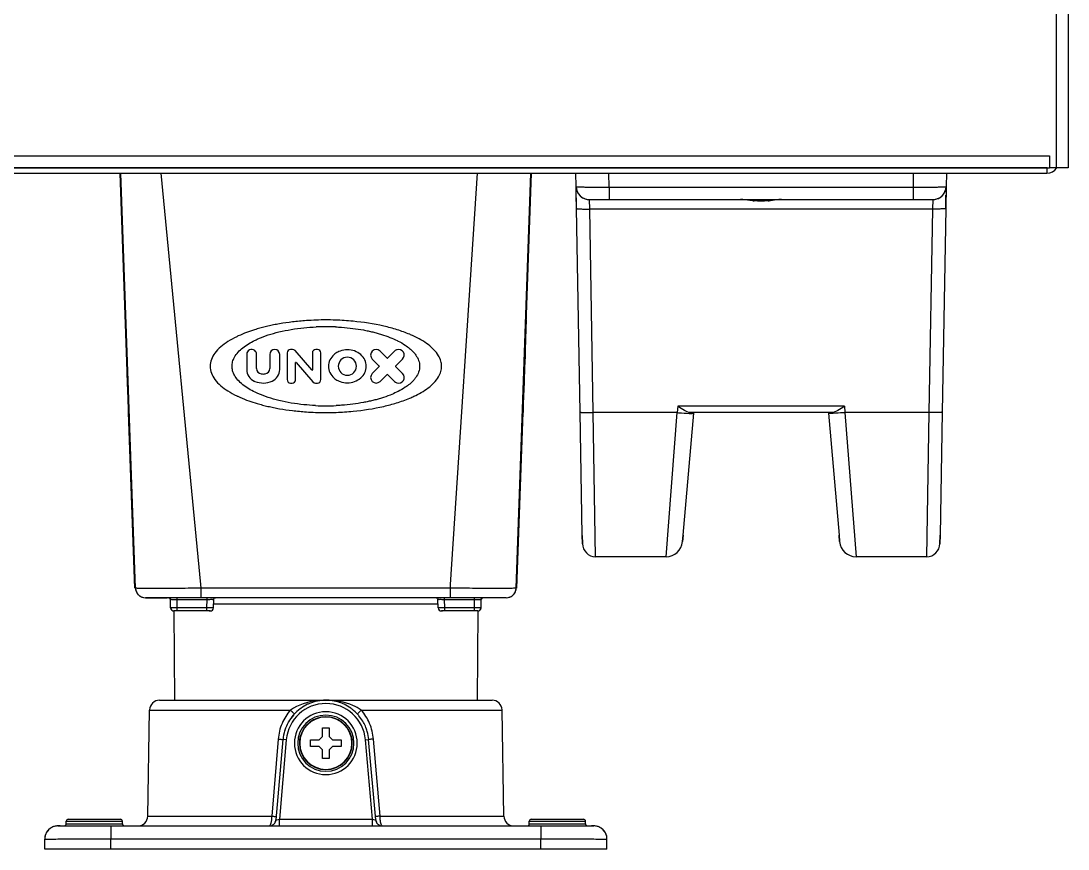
# Model space of a CAD drawing. Header units: millimetres. Extents: x 473 to 3963, y -1329 to 3488.
# Drawn here: x 1094.6 to 1252.9, y 1297.8 to 1423 of the extents above; entities that cross this region are included whole.
import ezdxf

# ---------------------------------------------------------------- set-up
doc = ezdxf.new("R2010")
doc.units = ezdxf.units.MM
doc.header["$LTSCALE"] = 392.37
doc.layers.get('0').update_dxf_attribs({"linetype": 'CONTINUOUS'})

msp = doc.modelspace()

# ---------------------------------------------------------------- linework, layer by layer
at = {"linetype": 'Continuous'}
for p, q in [((1252.88, 2034.46), (1252.88, 1400.77)), ((1251.08, 2031.72), (1251.08, 1400.77)), ((600.68, 1402.57), (1250.08, 1402.57)), ((1250.08, 1402.57), (1250.08, 1400.79)), ((600.15, 1399.97), (1249.68, 1399.97)), ((673.18, 1400.77), (1112.18, 1400.77)), ((1112.18, 1400.77), (673.18, 1400.77)), ((1110.38, 1377.77), (1109.61, 1399.97)), ((1110.38, 1377.77), (1109.61, 1399.97)), ((1111.8, 1337.21), (1109.61, 1399.97)), ((1110.38, 1377.77), (1109.61, 1399.97)), ((1111.9, 1337.21), (1109.71, 1399.97)), ((1112.18, 1400.77), (1115.69, 1400.77)), ((1112.18, 1400.77), (1169.18, 1400.77)), ((1169.18, 1400.77), (1112.18, 1400.77)), ((1115.69, 1400.77), (1163.67, 1400.77)), ((1121.77, 1337.77), (1115.76, 1399.97)), ((1159.53, 1337.77), (1163.62, 1399.97)), ((1163.67, 1400.77), (1169.18, 1400.77)), ((1169.18, 1400.77), (1249.73, 1400.77)), ((1249.73, 1400.77), (1169.18, 1400.77)), ((1171.65, 1399.97), (1169.46, 1337.21)), ((1169.46, 1337.21), (1171.65, 1399.97)), ((1169.56, 1337.21), (1171.75, 1399.97)), ((1170.97, 1377.77), (1171.75, 1399.97)), ((1170.97, 1377.77), (1171.75, 1399.97)), ((1170.97, 1377.77), (1171.75, 1399.97)), ((1178.51, 1397.93), (1178.48, 1399.97)), ((1183.51, 1397.86), (1183.47, 1399.97)), ((1229.48, 1399.97), (1229.44, 1397.86)), ((1234.48, 1399.97), (1234.44, 1397.93)), ((1249.68, 1400.77), (1249.68, 1399.97)), ((1250.08, 1400.79), (1250.08, 1400.77)), ((1251.08, 1400.77), (1250.08, 1400.77)), ((1252.04, 1400.77), (1251.08, 1400.77)), ((1252.08, 1400.77), (1252.04, 1400.77)), ((1252.88, 1400.77), (1252.08, 1400.77)), ((1178.57, 1394.61), (1178.51, 1397.93)), ((1183.51, 1397.86), (1229.44, 1397.86)), ((1183.51, 1397.86), (1183.51, 1395.97)), ((1229.44, 1397.86), (1229.44, 1395.97)), ((1234.44, 1397.93), (1234.38, 1394.61)), ((1178.57, 1394.61), (1178.54, 1396.65)), ((1234.38, 1394.61), (1234.42, 1396.65)), ((1179.11, 1363.83), (1178.57, 1394.61)), ((1180.51, 1395.97), (1183.51, 1395.97)), ((1180.57, 1394.54), (1180.51, 1395.97)), ((1181.11, 1363.76), (1180.57, 1394.54)), ((1232.38, 1394.54), (1180.57, 1394.54)), ((1183.51, 1395.97), (1201.61, 1395.97)), ((1201.61, 1395.97), (1205.45, 1395.97)), ((1207.51, 1395.97), (1211.48, 1395.97)), ((1211.48, 1395.97), (1229.44, 1395.97)), ((1229.44, 1395.97), (1232.44, 1395.97)), ((1232.38, 1394.54), (1231.85, 1363.76)), ((1232.44, 1395.97), (1232.38, 1394.54)), ((1234.38, 1394.61), (1233.85, 1363.83)), ((1110.48, 1377.77), (1110.38, 1377.77)), ((1110.42, 1376.67), (1110.38, 1377.77)), ((1110.48, 1377.77), (1110.38, 1377.77)), ((1170.97, 1377.77), (1170.87, 1377.77)), ((1170.97, 1377.77), (1170.87, 1377.77)), ((1170.97, 1377.77), (1170.93, 1376.43)), ((1110.54, 1373.22), (1110.42, 1376.67)), ((1170.93, 1376.43), (1170.81, 1373.2)), ((1110.55, 1373.06), (1110.54, 1373.22)), ((1110.55, 1373.05), (1110.55, 1373.06)), ((1110.55, 1372.87), (1110.55, 1373.05)), ((1110.58, 1372.14), (1110.55, 1372.87)), ((1128.71, 1372.56), (1128.71, 1370.25)), ((1130.19, 1370.44), (1130.19, 1372.56)), ((1132.22, 1372.56), (1132.22, 1370.44)), ((1133.7, 1370.25), (1133.7, 1372.56)), ((1134.84, 1372.8), (1134.84, 1368.74)), ((1135.64, 1373.3), (1135.35, 1373.3)), ((1138.57, 1370.2), (1136.02, 1373.13)), ((1138.65, 1372.8), (1138.65, 1370.22)), ((1139.19, 1373.3), (1139.15, 1373.3)), ((1139.41, 1373.3), (1139.19, 1373.3)), ((1139.92, 1368.74), (1139.92, 1372.8)), ((1149.95, 1371.99), (1148.89, 1373.06)), ((1151.08, 1373.06), (1150.01, 1371.99)), ((1170.79, 1372.46), (1170.75, 1371.21)), ((1170.8, 1372.79), (1170.79, 1372.46)), ((1170.81, 1373.2), (1170.8, 1372.83)), ((1170.8, 1372.83), (1170.8, 1372.8)), ((1170.8, 1372.8), (1170.8, 1372.79)), ((1110.58, 1372.09), (1110.58, 1372.14)), ((1110.59, 1371.86), (1110.58, 1372.09)), ((1110.59, 1371.67), (1110.59, 1371.86)), ((1110.62, 1370.8), (1110.59, 1371.67)), ((1110.63, 1370.77), (1110.62, 1370.8)), ((1136.11, 1368.74), (1136.11, 1371.31)), ((1136.18, 1371.33), (1138.73, 1368.4)), ((1147.69, 1371.86), (1148.76, 1370.8)), ((1151.21, 1370.8), (1151.42, 1371)), ((1151.42, 1371), (1152.27, 1371.86)), ((1170.75, 1371.21), (1170.73, 1370.77)), ((1110.63, 1370.74), (1110.63, 1370.77)), ((1110.73, 1370.77), (1110.63, 1370.77)), ((1110.66, 1369.86), (1110.63, 1370.74)), ((1110.66, 1369.67), (1110.66, 1369.86)), ((1110.67, 1369.43), (1110.66, 1369.67)), ((1110.67, 1369.39), (1110.67, 1369.43)), ((1110.7, 1368.66), (1110.67, 1369.39)), ((1148.76, 1370.74), (1147.69, 1369.67)), ((1148.89, 1368.48), (1149.95, 1369.54)), ((1150.01, 1369.54), (1151.08, 1368.48)), ((1151.41, 1370.53), (1151.21, 1370.74)), ((1152.27, 1369.67), (1151.41, 1370.53)), ((1170.63, 1370.77), (1170.73, 1370.77)), ((1170.68, 1369.46), (1170.66, 1368.74)), ((1170.69, 1369.6), (1170.68, 1369.46)), ((1170.7, 1369.88), (1170.69, 1369.6)), ((1170.71, 1370.22), (1170.7, 1369.88)), ((1170.73, 1370.77), (1170.71, 1370.32)), ((1170.71, 1370.32), (1170.71, 1370.25)), ((1170.71, 1370.25), (1170.71, 1370.22)), ((1110.71, 1368.48), (1110.7, 1368.66)), ((1110.71, 1368.47), (1110.71, 1368.48)), ((1110.71, 1368.29), (1110.71, 1368.47)), ((1110.71, 1368.27), (1110.71, 1368.29)), ((1110.83, 1364.83), (1110.71, 1368.27)), ((1110.71, 1368.27), (1110.71, 1368.27)), ((1135.35, 1368.23), (1135.6, 1368.23)), ((1139.12, 1368.23), (1139.14, 1368.23)), ((1139.14, 1368.23), (1139.41, 1368.23)), ((1170.65, 1368.34), (1170.53, 1365.11)), ((1170.66, 1368.7), (1170.65, 1368.51)), ((1170.65, 1368.51), (1170.65, 1368.51)), ((1170.65, 1368.51), (1170.65, 1368.34)), ((1170.66, 1368.74), (1170.66, 1368.73)), ((1170.66, 1368.73), (1170.66, 1368.7)), ((1110.87, 1363.77), (1110.83, 1364.83)), ((1170.53, 1365.11), (1170.49, 1363.77)), ((1193.9, 1364.71), (1193.81, 1363.76)), ((1219.06, 1364.71), (1193.9, 1364.71)), ((1219.06, 1364.71), (1219.14, 1363.76)), ((1110.87, 1363.77), (1110.97, 1363.77)), ((1110.87, 1363.77), (1110.97, 1363.77)), ((1111.8, 1337.21), (1110.87, 1363.77)), ((1111.8, 1337.21), (1110.87, 1363.77)), ((1111.8, 1337.21), (1110.87, 1363.77)), ((1169.56, 1337.21), (1170.49, 1363.77)), ((1169.56, 1337.21), (1170.49, 1363.77)), ((1169.56, 1337.21), (1170.49, 1363.77)), ((1170.39, 1363.77), (1170.49, 1363.77)), ((1170.39, 1363.77), (1170.49, 1363.77)), ((1179.43, 1345.21), (1179.11, 1363.83)), ((1181.46, 1341.97), (1181.11, 1363.76)), ((1193.81, 1363.76), (1181.11, 1363.76)), ((1192.11, 1341.97), (1193.81, 1363.76)), ((1194.69, 1345.25), (1196.3, 1363.67)), ((1195.94, 1363.76), (1195.77, 1363.76)), ((1195.94, 1363.76), (1195.77, 1363.76)), ((1196.31, 1363.76), (1195.94, 1363.76)), ((1196.31, 1363.76), (1195.94, 1363.76)), ((1196.3, 1363.67), (1196.31, 1363.76)), ((1216.65, 1363.76), (1196.31, 1363.76)), ((1216.65, 1363.76), (1196.31, 1363.76)), ((1217.01, 1363.76), (1216.65, 1363.76)), ((1216.65, 1363.76), (1216.65, 1363.67)), ((1217.01, 1363.76), (1216.65, 1363.76)), ((1216.65, 1363.67), (1218.26, 1345.25)), ((1217.18, 1363.76), (1217.01, 1363.76)), ((1217.18, 1363.76), (1217.01, 1363.76)), ((1231.85, 1363.76), (1219.14, 1363.76)), ((1219.14, 1363.76), (1220.84, 1341.97)), ((1231.85, 1363.76), (1231.5, 1341.97)), ((1233.85, 1363.83), (1233.52, 1345.21)), ((1179.46, 1343.93), (1179.43, 1345.21)), ((1179.43, 1345.2), (1179.46, 1343.93)), ((1194.6, 1344.25), (1194.69, 1345.25)), ((1194.69, 1345.25), (1194.6, 1344.25)), ((1218.35, 1344.25), (1218.26, 1345.25)), ((1218.26, 1345.25), (1218.35, 1344.25)), ((1233.52, 1345.21), (1233.5, 1343.93)), ((1233.5, 1343.93), (1233.52, 1345.21)), ((1192.12, 1341.97), (1181.46, 1341.97)), ((1231.5, 1341.97), (1220.84, 1341.97)), ((1121.82, 1337.21), (1121.77, 1337.77)), ((1159.5, 1337.21), (1159.53, 1337.77)), ((1121.82, 1335.77), (1121.82, 1337.21)), ((1159.5, 1337.21), (1121.82, 1337.21)), ((1159.5, 1335.77), (1159.5, 1337.21)), ((1113.4, 1335.77), (1116.69, 1335.77)), ((1113.4, 1335.77), (1116.69, 1335.77)), ((1116.93, 1335.77), (1113.4, 1335.77)), ((1118.18, 1335.77), (1116.93, 1335.77)), ((1117.2, 1334.26), (1117.18, 1335.52)), ((1118.94, 1335.77), (1118.18, 1335.77)), ((1118.18, 1335.52), (1118.18, 1335.77)), ((1118.2, 1334.26), (1118.18, 1335.52)), ((1118.18, 1335.52), (1122.75, 1335.52)), ((1119.07, 1335.77), (1118.94, 1335.77)), ((1121.82, 1335.77), (1119.07, 1335.77)), ((1159.5, 1335.77), (1121.82, 1335.77)), ((1159.5, 1335.77), (1121.82, 1335.77)), ((1122.7, 1334.26), (1122.75, 1335.52)), ((1122.75, 1335.52), (1122.75, 1335.77)), ((1123.7, 1334.24), (1123.75, 1335.53)), ((1138.85, 1334.77), (1123.72, 1334.77)), ((1123.75, 1335.53), (1123.75, 1335.53)), ((1140.68, 1334.77), (1138.85, 1334.77)), ((1142.5, 1334.77), (1140.68, 1334.77)), ((1157.63, 1334.77), (1142.5, 1334.77)), ((1157.66, 1334.24), (1157.6, 1335.53)), ((1157.6, 1335.53), (1157.6, 1335.53)), ((1158.6, 1335.52), (1158.6, 1335.77)), ((1158.66, 1334.26), (1158.6, 1335.52)), ((1158.6, 1335.52), (1163.17, 1335.52)), ((1162.29, 1335.77), (1159.5, 1335.77)), ((1162.39, 1335.77), (1162.29, 1335.77)), ((1163.17, 1335.77), (1162.39, 1335.77)), ((1163.15, 1334.26), (1163.17, 1335.52)), ((1164.42, 1335.77), (1163.17, 1335.77)), ((1163.17, 1335.52), (1163.17, 1335.77)), ((1164.15, 1334.26), (1164.17, 1335.52)), ((1167.96, 1335.77), (1164.42, 1335.77)), ((1167.96, 1335.77), (1164.67, 1335.77)), ((1117.7, 1333.77), (1117.81, 1320.27)), ((1118.2, 1333.77), (1117.7, 1333.77)), ((1118.2, 1333.77), (1118.2, 1334.26)), ((1122.7, 1334.26), (1118.2, 1334.26)), ((1122.7, 1333.77), (1118.2, 1333.77)), ((1122.7, 1333.77), (1118.2, 1333.77)), ((1122.7, 1333.77), (1122.7, 1334.26)), ((1123.2, 1333.77), (1122.7, 1333.77)), ((1123.05, 1333.77), (1123.2, 1333.77)), ((1157.66, 1334.24), (1157.66, 1334.24)), ((1158.16, 1333.77), (1158.3, 1333.77)), ((1158.66, 1333.77), (1158.16, 1333.77)), ((1158.66, 1333.77), (1158.66, 1334.26)), ((1163.15, 1334.26), (1158.66, 1334.26)), ((1163.15, 1333.77), (1158.66, 1333.77)), ((1163.15, 1333.77), (1163.15, 1334.26)), ((1163.65, 1333.77), (1163.15, 1333.77)), ((1163.66, 1333.77), (1163.54, 1320.27)), ((1115.54, 1320.27), (1116.35, 1320.27)), ((1115.54, 1320.27), (1116.35, 1320.27)), ((1116.35, 1320.27), (1140.68, 1320.27)), ((1116.35, 1320.27), (1140.68, 1320.27)), ((1140.68, 1320.27), (1165.01, 1320.27)), ((1140.68, 1320.27), (1165.01, 1320.27)), ((1165.01, 1320.27), (1165.56, 1320.27)), ((1165.01, 1320.27), (1165.56, 1320.27)), ((1165.56, 1320.27), (1165.81, 1320.27)), ((1165.56, 1320.27), (1165.74, 1320.27)), ((1113.76, 1302.74), (1114.04, 1318.79)), ((1114.04, 1318.79), (1126.27, 1318.79)), ((1126.27, 1318.79), (1126.3, 1318.79)), ((1126.3, 1318.79), (1132.45, 1318.79)), ((1132.45, 1318.79), (1132.48, 1318.79)), ((1132.48, 1318.79), (1135.33, 1318.79)), ((1146.03, 1318.79), (1148.88, 1318.79)), ((1148.88, 1318.79), (1148.9, 1318.79)), ((1148.9, 1318.79), (1155.06, 1318.79)), ((1155.06, 1318.79), (1155.08, 1318.79)), ((1155.08, 1318.79), (1167.31, 1318.79)), ((1167.59, 1302.74), (1167.31, 1318.79)), ((1140.18, 1316.07), (1141.18, 1316.07)), ((1140.18, 1314.77), (1140.18, 1316.07)), ((1141.18, 1316.07), (1141.18, 1314.77)), ((1133.48, 1314.4), (1132.49, 1302.74)), ((1134.2, 1314.33), (1133.14, 1302.18)), ((1134.7, 1314.29), (1133.65, 1302.27)), ((1134.7, 1314.29), (1134.2, 1314.33)), ((1138.38, 1314.27), (1139.68, 1314.27)), ((1138.38, 1313.77), (1138.38, 1314.27)), ((1139.68, 1314.27), (1140.18, 1314.77)), ((1141.18, 1314.77), (1141.68, 1314.27)), ((1141.68, 1314.27), (1142.98, 1314.27)), ((1142.98, 1314.27), (1142.98, 1313.77)), ((1146.65, 1314.29), (1147.15, 1314.33)), ((1147.71, 1302.27), (1146.65, 1314.29)), ((1148.22, 1302.18), (1147.15, 1314.33)), ((1148.87, 1302.74), (1147.88, 1314.4)), ((1138.38, 1313.27), (1138.38, 1313.77)), ((1139.68, 1313.27), (1138.38, 1313.27)), ((1140.18, 1312.77), (1139.68, 1313.27)), ((1140.18, 1311.47), (1140.18, 1312.77)), ((1141.68, 1313.27), (1141.18, 1312.77)), ((1141.18, 1312.77), (1141.18, 1311.47)), ((1142.98, 1313.27), (1141.68, 1313.27)), ((1142.98, 1313.77), (1142.98, 1313.27)), ((1141.18, 1311.47), (1140.18, 1311.47)), ((1113.76, 1302.74), (1122.68, 1302.74)), ((1122.68, 1302.74), (1122.7, 1302.74)), ((1122.7, 1302.74), (1126.68, 1302.74)), ((1126.68, 1302.74), (1132.49, 1302.74)), ((1148.87, 1302.74), (1154.68, 1302.74)), ((1154.68, 1302.74), (1158.66, 1302.74)), ((1158.66, 1302.74), (1158.68, 1302.74)), ((1158.68, 1302.74), (1167.59, 1302.74)), ((1100.18, 1301.27), (1108.18, 1301.27)), ((1100.5, 1301.27), (1100.18, 1301.27)), ((1100.5, 1301.27), (1101.13, 1301.27)), ((1101.43, 1301.57), (1101.43, 1301.97)), ((1101.43, 1301.97), (1105.68, 1301.97)), ((1101.43, 1301.57), (1105.68, 1301.57)), ((1101.73, 1302.27), (1101.98, 1302.27)), ((1101.76, 1302.27), (1101.98, 1302.27)), ((1101.98, 1302.27), (1103.43, 1302.27)), ((1101.98, 1302.27), (1103.43, 1302.27)), ((1103.43, 1302.27), (1105.68, 1302.27)), ((1103.43, 1302.27), (1105.68, 1302.27)), ((1105.68, 1302.27), (1107.93, 1302.27)), ((1105.68, 1302.27), (1109.37, 1302.27)), ((1105.68, 1301.97), (1109.93, 1301.97)), ((1105.68, 1301.57), (1109.93, 1301.57)), ((1107.93, 1302.27), (1109.37, 1302.27)), ((1108.18, 1301.27), (1173.18, 1301.27)), ((1108.18, 1301.27), (1173.18, 1301.27)), ((1108.18, 1301.27), (1108.18, 1299.3)), ((1109.37, 1302.27), (1109.63, 1302.27)), ((1109.37, 1302.27), (1109.53, 1302.27)), ((1109.53, 1302.27), (1109.6, 1302.27)), ((1109.93, 1301.57), (1109.93, 1301.97)), ((1133.65, 1301.27), (1133.65, 1302.27)), ((1133.65, 1302.27), (1147.71, 1302.27)), ((1147.71, 1301.27), (1147.71, 1302.27)), ((1171.43, 1301.57), (1171.43, 1301.97)), ((1171.43, 1301.97), (1175.68, 1301.97)), ((1171.43, 1301.57), (1175.68, 1301.57)), ((1171.73, 1302.27), (1171.98, 1302.27)), ((1171.76, 1302.27), (1171.98, 1302.27)), ((1171.98, 1302.27), (1173.43, 1302.27)), ((1171.98, 1302.27), (1173.43, 1302.27)), ((1173.18, 1301.27), (1181.18, 1301.27)), ((1173.18, 1301.27), (1173.18, 1299.3)), ((1173.43, 1302.27), (1175.68, 1302.27)), ((1173.43, 1302.27), (1175.68, 1302.27)), ((1175.68, 1302.27), (1177.93, 1302.27)), ((1175.68, 1302.27), (1179.37, 1302.27)), ((1175.68, 1301.97), (1179.93, 1301.97)), ((1175.68, 1301.57), (1179.93, 1301.57)), ((1177.93, 1302.27), (1179.37, 1302.27)), ((1179.37, 1302.27), (1179.63, 1302.27)), ((1179.37, 1302.27), (1179.53, 1302.27)), ((1179.53, 1302.27), (1179.6, 1302.27)), ((1179.93, 1301.57), (1179.93, 1301.97)), ((1180.23, 1301.27), (1180.85, 1301.27)), ((1181.18, 1301.27), (1180.85, 1301.27)), ((1098.18, 1297.77), (1098.18, 1299.27)), ((1108.18, 1299.3), (1173.18, 1299.3)), ((1108.18, 1297.77), (1108.18, 1299.3)), ((1173.18, 1297.77), (1173.18, 1299.3)), ((1183.18, 1297.77), (1183.18, 1299.27)), ((1108.18, 1297.77), (1098.18, 1297.77)), ((1173.18, 1297.77), (1108.18, 1297.77)), ((1183.18, 1297.77), (1173.18, 1297.77))]:
    msp.add_line(p, q, dxfattribs=at)
for points in [[(1205.45, 1395.97), (1205.69, 1395.97), (1206.23, 1395.97), (1206.48, 1395.97)], [(1206.48, 1395.97), (1206.7, 1395.97), (1207.24, 1395.97), (1207.51, 1395.97)], [(1141.08, 1370.77), (1141.08, 1370.77), (1141.08, 1370.77), (1141.08, 1370.77)], [(1123.75, 1335.53), (1123.76, 1335.58), (1123.81, 1335.68), (1123.9, 1335.74), (1124, 1335.77)], [(1157.35, 1335.77), (1157.46, 1335.74), (1157.54, 1335.68), (1157.59, 1335.58), (1157.6, 1335.53)]]:
    msp.add_lwpolyline(points, dxfattribs=at)
for centre, radius, start, end in [((1249.68, 1401.77), 1.8, 270, 324.4704), ((1249.73, 1403.5), 2.74, 270.0259, 277.2949), ((1249.68, 1401.77), 1.8, 324.4704, 326.2055), ((1180.51, 1397.97), 2, 181, 198.8), ((1180.51, 1397.97), 2, 181, 269.9997), ((1232.44, 1397.97), 2, 270, 359), ((1232.44, 1397.97), 2, 341.2012, 359.0015), ((1180.51, 1397.97), 2, 198.8, 205.4978), ((1180.51, 1397.97), 2, 205.4978, 216.6), ((1180.51, 1397.97), 2, 216.6, 225.1619), ((1180.51, 1397.97), 2, 225.1619, 234.4), ((1180.51, 1397.97), 2, 234.4, 244.8452), ((1180.51, 1397.97), 2, 244.8452, 252.2), ((1232.44, 1397.97), 2, 287.8004, 294.5112), ((1232.44, 1397.97), 2, 294.5112, 305.6007), ((1232.44, 1397.97), 2, 305.6007, 314.1737), ((1232.44, 1397.97), 2, 314.1737, 323.401), ((1232.44, 1397.97), 2, 323.401, 333.8552), ((1232.44, 1397.97), 2, 333.8552, 341.2012), ((1180.51, 1397.97), 2, 252.2, 270), ((1207, 1413.41), 17.7, 264.3054, 264.9034), ((1205.77, 1415.36), 19.66, 275.1321, 276.138), ((1232.44, 1397.97), 2, 270, 287.8004), ((1140.68, 1333.99), 43.78, 88.1051, 91.9045), ((1140.68, 1343.16), 33.58, 87.5041, 92.4884), ((1129.45, 1372.56), 0.74, 49.8262, 180.0001), ((1129.45, 1372.56), 0.74, 0, 49.8262), ((1132.96, 1372.56), 0.74, 0, 180), ((1135.35, 1372.8), 0.508, 90, 180), ((1135.64, 1372.8), 0.508, 41, 90), ((1139.15, 1372.8), 0.508, 90, 180), ((1139.41, 1372.8), 0.508, 0, 90), ((1148.29, 1372.46), 0.846, 45, 225), ((1151.68, 1372.46), 0.846, 106.5563, 135.0003), ((1151.68, 1372.46), 0.846, 315, 106.5563), ((1136.15, 1371.31), 0.0423, 41, 180), ((1143.93, 1370.77), 1.37, 0, 180), ((1148.73, 1370.77), 0.0423, 315, 44.9987), ((1149.98, 1372.02), 0.0423, 225, 315), ((1151.24, 1370.77), 0.0423, 135, 224.9987), ((1130.61, 1370.25), 1.9, 180, 246.4218), ((1131.03, 1370.44), 0.846, 180, 262.3377), ((1131.2, 1371.7), 2.11, 262.3377, 277.6624), ((1131.37, 1370.44), 0.846, 277.6627, 360), ((1131.8, 1370.25), 1.9, 293.5782, 360), ((1138.61, 1370.22), 0.0423, 220.9989, 360), ((1143.93, 1370.77), 1.37, 180, 360), ((1148.29, 1369.07), 0.846, 135, 315), ((1149.98, 1369.51), 0.0423, 45, 135), ((1151.68, 1369.07), 0.846, 250.3584, 45), ((1131.2, 1371.61), 3.38, 246.4218, 248.4023), ((1131.2, 1371.61), 3.38, 248.4023, 293.5782), ((1135.35, 1368.74), 0.508, 180.0003, 270), ((1135.6, 1368.74), 0.508, 270, 360), ((1139.12, 1368.74), 0.508, 221, 270), ((1139.41, 1368.74), 0.508, 270, 0.0001), ((1151.68, 1369.07), 0.846, 225.0006, 250.3584), ((1140.68, 1398.35), 33.57, 267.3327, 272.6739), ((1140.68, 1407.52), 43.76, 267.9356, 272.0555), ((1181.46, 1343.97), 2, 181, 270), ((1192.11, 1344.47), 2.5, 270, 355), ((1220.84, 1344.47), 2.5, 185, 270), ((1231.5, 1343.97), 2, 270, 359), ((1113.4, 1337.27), 1.5, 182, 199.5999), ((1113.4, 1337.27), 1.5, 182, 199.6), ((1113.4, 1337.27), 1.5, 182, 270), ((1113.4, 1337.27), 1.5, 182, 199.5998), ((1113.4, 1337.27), 1.5, 199.5999, 206.1391), ((1113.4, 1337.27), 1.5, 199.6, 206.1428), ((1113.4, 1337.27), 1.5, 199.5998, 206.1425), ((1113.4, 1337.27), 1.5, 206.1391, 217.1997), ((1113.4, 1337.27), 1.5, 206.1428, 217.2001), ((1113.4, 1337.27), 1.5, 206.1425, 217.1997), ((1113.4, 1337.27), 1.5, 217.1997, 225.5899), ((1113.4, 1337.27), 1.5, 217.2001, 225.5933), ((1113.4, 1337.27), 1.5, 217.1997, 225.5929), ((1113.4, 1337.27), 1.5, 225.5899, 234.7996), ((1113.4, 1337.27), 1.5, 225.5933, 234.8001), ((1113.4, 1337.27), 1.5, 225.5929, 234.7996), ((1113.4, 1337.27), 1.5, 234.7996, 245.0627), ((1113.4, 1337.27), 1.5, 234.8001, 245.0656), ((1113.4, 1337.27), 1.5, 234.7996, 245.0651), ((1167.96, 1337.27), 1.5, 270.0005, 358), ((1167.96, 1337.27), 1.5, 294.9369, 305.1999), ((1167.96, 1337.27), 1.5, 294.9349, 305.2004), ((1167.96, 1337.27), 1.5, 294.9369, 305.1999), ((1167.96, 1337.27), 1.5, 305.1999, 314.4097), ((1167.96, 1337.27), 1.5, 305.2004, 314.4071), ((1167.96, 1337.27), 1.5, 305.1999, 314.4097), ((1167.96, 1337.27), 1.5, 314.4097, 322.7999), ((1167.96, 1337.27), 1.5, 314.4071, 322.8003), ((1167.96, 1337.27), 1.5, 314.4097, 322.7999), ((1167.96, 1337.27), 1.5, 322.7999, 333.8607), ((1167.96, 1337.27), 1.5, 322.8003, 333.8575), ((1167.96, 1337.27), 1.5, 322.7999, 333.8607), ((1167.96, 1337.27), 1.5, 333.8607, 340.4), ((1167.96, 1337.27), 1.5, 333.8575, 340.4002), ((1167.96, 1337.27), 1.5, 333.8607, 340.4), ((1167.96, 1337.27), 1.5, 340.4, 358), ((1167.96, 1337.27), 1.5, 340.4002, 358), ((1167.96, 1337.27), 1.5, 340.4, 358), ((1113.4, 1337.27), 1.5, 245.0627, 252.3996), ((1113.4, 1337.27), 1.5, 245.0656, 252.4), ((1113.4, 1337.27), 1.5, 245.0651, 252.3995), ((1113.4, 1337.27), 1.5, 252.3996, 269.9995), ((1113.4, 1337.27), 1.5, 252.4, 270), ((1113.4, 1337.27), 1.5, 252.3995, 269.9994), ((1116.69, 1334.77), 1, 72.1, 90), ((1116.93, 1335.52), 0.25, 60.3312, 90), ((1116.93, 1335.52), 0.25, 1.0003, 90.0181), ((1116.69, 1334.77), 1, 62.1385, 72.1), ((1116.93, 1335.52), 0.25, 44.3787, 60.3312), ((1116.93, 1335.52), 0.25, 30.6648, 44.3787), ((1116.93, 1335.52), 0.25, 1, 29.6736), ((1116.93, 1335.52), 0.25, 1.0002, 29.679), ((1116.93, 1335.52), 0.25, 1, 29.6736), ((1116.93, 1335.52), 0.25, 1.0003, 29.6816), ((1116.93, 1335.52), 0.25, 1, 30.6648), ((1116.93, 1335.52), 0.25, 1, 29.6736), ((1116.93, 1335.52), 0.25, 1.0002, 29.679), ((1164.42, 1335.52), 0.25, 90, 179), ((1164.42, 1335.52), 0.25, 150.3264, 179), ((1164.42, 1335.52), 0.25, 150.3184, 178.9997), ((1164.42, 1335.52), 0.25, 150.3264, 179), ((1164.42, 1335.52), 0.25, 150.321, 178.9998), ((1164.42, 1335.52), 0.25, 149.3283, 178.9998), ((1164.42, 1335.52), 0.25, 150.3264, 179), ((1164.42, 1335.52), 0.25, 150.3184, 178.9997), ((1164.67, 1334.77), 1, 107.9, 117.8615), ((1164.42, 1335.52), 0.25, 135.6122, 149.3283), ((1164.42, 1335.52), 0.25, 119.6574, 135.6122), ((1164.42, 1335.52), 0.25, 89.9879, 119.6574), ((1164.67, 1334.77), 1, 90, 107.9), ((1167.96, 1337.27), 1.5, 270, 287.6), ((1167.96, 1337.27), 1.5, 270.0006, 287.6005), ((1167.96, 1337.27), 1.5, 270, 287.6), ((1167.96, 1337.27), 1.5, 287.6, 294.9369), ((1167.96, 1337.27), 1.5, 287.6005, 294.9349), ((1167.96, 1337.27), 1.5, 287.6, 294.9369), ((1117.7, 1334.27), 0.5, 181, 203.2504), ((1117.7, 1334.27), 0.5, 181, 203.2495), ((1117.7, 1334.27), 0.5, 181, 203.2504), ((1117.7, 1334.27), 0.5, 181, 203.2492), ((1117.7, 1334.27), 0.5, 181, 270), ((1117.7, 1334.27), 0.5, 181, 203.2492), ((1117.7, 1334.27), 0.5, 181, 203.2504), ((1117.7, 1334.27), 0.5, 181, 203.2495), ((1117.7, 1334.27), 0.5, 203.2504, 212.3256), ((1117.7, 1334.27), 0.5, 203.2495, 212.3258), ((1117.7, 1334.27), 0.5, 203.2504, 212.3256), ((1117.7, 1334.27), 0.5, 203.2492, 212.3242), ((1117.7, 1334.27), 0.5, 203.2492, 212.3242), ((1117.7, 1334.27), 0.5, 203.2504, 212.3256), ((1117.7, 1334.27), 0.5, 203.2495, 212.3258), ((1117.7, 1334.27), 0.5, 212.3256, 225.5005), ((1117.7, 1334.27), 0.5, 212.3258, 225.4989), ((1117.7, 1334.27), 0.5, 212.3256, 225.5005), ((1117.7, 1334.27), 0.5, 212.3242, 225.4985), ((1117.7, 1334.27), 0.5, 212.3242, 225.4985), ((1117.7, 1334.27), 0.5, 212.3256, 225.5005), ((1117.7, 1334.27), 0.5, 212.3258, 225.4989), ((1117.7, 1334.27), 0.5, 225.5005, 237.918), ((1117.7, 1334.27), 0.5, 225.4989, 237.9174), ((1117.7, 1334.27), 0.5, 225.5005, 237.918), ((1117.7, 1334.27), 0.5, 225.4985, 237.9157), ((1117.7, 1334.27), 0.5, 225.4985, 237.9157), ((1117.7, 1334.27), 0.5, 225.5005, 237.918), ((1117.7, 1334.27), 0.5, 225.4989, 237.9174), ((1117.7, 1334.27), 0.5, 237.918, 247.7504), ((1117.7, 1334.27), 0.5, 237.9174, 247.7484), ((1117.7, 1334.27), 0.5, 237.918, 247.7504), ((1117.7, 1334.27), 0.5, 237.9157, 247.7478), ((1117.7, 1334.27), 0.5, 237.9157, 247.7478), ((1117.7, 1334.27), 0.5, 237.918, 247.7504), ((1117.7, 1334.27), 0.5, 237.9174, 247.7484), ((1117.7, 1334.27), 0.5, 247.7504, 270), ((1117.7, 1334.27), 0.5, 247.7484, 269.998), ((1117.7, 1334.27), 0.5, 247.7504, 270), ((1117.7, 1334.27), 0.5, 247.7478, 269.9972), ((1117.7, 1334.27), 0.5, 247.7478, 269.9972), ((1117.7, 1334.27), 0.5, 247.7504, 270), ((1117.7, 1334.27), 0.5, 247.7484, 269.998), ((1123.2, 1334.27), 0.5, 270, 357.587), ((1158.15, 1334.27), 0.5, 182.4136, 270), ((1163.65, 1334.27), 0.5, 270.002, 359), ((1163.65, 1334.27), 0.5, 270, 292.2497), ((1163.65, 1334.27), 0.5, 270.0028, 292.2522), ((1163.65, 1334.27), 0.5, 270, 292.2497), ((1163.65, 1334.27), 0.5, 270.002, 292.2516), ((1163.65, 1334.27), 0.5, 270, 292.2497), ((1163.65, 1334.27), 0.5, 270, 292.2497), ((1163.65, 1334.27), 0.5, 270.0028, 292.2522), ((1163.65, 1334.27), 0.5, 292.2497, 302.081), ((1163.65, 1334.27), 0.5, 292.2522, 302.0843), ((1163.65, 1334.27), 0.5, 292.2497, 302.081), ((1163.65, 1334.27), 0.5, 292.2516, 302.0826), ((1163.65, 1334.27), 0.5, 292.2497, 302.081), ((1163.65, 1334.27), 0.5, 292.2497, 302.081), ((1163.65, 1334.27), 0.5, 292.2522, 302.0843), ((1163.65, 1334.27), 0.5, 302.081, 314.4996), ((1163.65, 1334.27), 0.5, 302.0843, 314.5015), ((1163.65, 1334.27), 0.5, 302.081, 314.4996), ((1163.65, 1334.27), 0.5, 302.0826, 314.5011), ((1163.65, 1334.27), 0.5, 302.081, 314.4996), ((1163.65, 1334.27), 0.5, 302.081, 314.4996), ((1163.65, 1334.27), 0.5, 302.0843, 314.5015), ((1163.65, 1334.27), 0.5, 314.4996, 327.6731), ((1163.65, 1334.27), 0.5, 314.5015, 327.6758), ((1163.65, 1334.27), 0.5, 314.4996, 327.6731), ((1163.65, 1334.27), 0.5, 314.5011, 327.6742), ((1163.65, 1334.27), 0.5, 314.4996, 327.6731), ((1163.65, 1334.27), 0.5, 314.4996, 327.6731), ((1163.65, 1334.27), 0.5, 314.5015, 327.6758), ((1163.65, 1334.27), 0.5, 327.6731, 336.7497), ((1163.65, 1334.27), 0.5, 327.6758, 336.7508), ((1163.65, 1334.27), 0.5, 327.6731, 336.7497), ((1163.65, 1334.27), 0.5, 327.6742, 336.7505), ((1163.65, 1334.27), 0.5, 327.6731, 336.7497), ((1163.65, 1334.27), 0.5, 327.6731, 336.7497), ((1163.65, 1334.27), 0.5, 327.6758, 336.7508), ((1163.65, 1334.27), 0.5, 336.7497, 359), ((1163.65, 1334.27), 0.5, 336.7508, 359), ((1163.65, 1334.27), 0.5, 336.7497, 359), ((1163.65, 1334.27), 0.5, 336.7505, 359), ((1163.65, 1334.27), 0.5, 336.7497, 359), ((1163.65, 1334.27), 0.5, 336.7497, 359), ((1163.65, 1334.27), 0.5, 336.7508, 359), ((1115.54, 1318.77), 1.5, 90, 179), ((1140.68, 1313.77), 6.5, 101.024, 102.9151), ((1140.68, 1313.77), 6.5, 90, 101.024), ((1140.68, 1313.77), 6.5, 78.8961, 90), ((1140.68, 1313.77), 6.5, 75.9481, 78.8961), ((1165.81, 1318.77), 1.5, 1, 90), ((1140.68, 1313.77), 6, 5, 175), ((1140.68, 1313.77), 6.5, 126.9076, 138.3113), ((1140.68, 1313.77), 6.5, 125.8061, 126.9076), ((1140.68, 1313.77), 6.5, 125.8598, 126.9431), ((1140.68, 1313.77), 6.5, 115.0434, 125.8061), ((1140.68, 1313.77), 6.5, 113.5455, 115.0833), ((1140.68, 1313.77), 6.5, 113.492, 115.0434), ((1140.68, 1313.77), 6.5, 102.9151, 113.492), ((1140.68, 1313.77), 6.5, 67.3208, 75.9481), ((1140.68, 1313.77), 6.5, 64.8443, 67.3208), ((1140.68, 1313.77), 6.5, 54.2916, 64.8443), ((1140.68, 1313.77), 6.5, 52.4283, 54.2916), ((1140.68, 1313.77), 6.5, 41.7874, 52.4283), ((1140.68, 1313.77), 6.5, 150.3472, 151.2493), ((1140.68, 1313.77), 6.5, 150.3187, 151.234), ((1140.68, 1313.77), 6.5, 139.163, 150.3472), ((1140.68, 1313.77), 6.5, 139.1143, 150.3187), ((1140.68, 1313.77), 6.5, 138.3113, 139.1143), ((1140.68, 1313.77), 6.5, 137.7409, 138.339), ((1140.68, 1313.77), 4.75, 0, 180), ((1140.68, 1313.77), 4.25, 0, 180), ((1140.68, 1313.77), 3.95, 0, 180), ((1140.68, 1313.77), 4, 16.2728, 163.7272), ((1140.68, 1313.77), 4, 16.3063, 163.6937), ((1140.68, 1313.77), 6.5, 41.7835, 42.2591), ((1140.68, 1313.77), 6.5, 39.8442, 41.7835), ((1140.68, 1313.77), 6.5, 39.8392, 41.7874), ((1140.68, 1313.77), 6.5, 30.7502, 39.8392), ((1140.68, 1313.77), 6.5, 27.2083, 30.7502), ((1140.68, 1313.77), 6.5, 163.3036, 175), ((1140.68, 1313.77), 6.5, 162.2303, 163.2973), ((1140.68, 1313.77), 6.5, 162.2368, 163.3036), ((1140.68, 1313.77), 6.5, 151.234, 162.2368), ((1140.68, 1313.77), 6.5, 19.2754, 27.2145), ((1140.68, 1313.77), 6.5, 19.2912, 27.2083), ((1140.68, 1313.77), 6.5, 15.9588, 19.2912), ((1140.68, 1313.77), 6.5, 5, 15.9588), ((1140.68, 1313.77), 4, 163.7272, 180), ((1140.68, 1313.77), 4, 163.7272, 180), ((1140.68, 1313.77), 4, 163.6937, 180), ((1140.68, 1313.77), 4, 0, 16.2728), ((1140.68, 1313.77), 4, 0, 16.3063), ((1140.68, 1313.77), 4.75, 180, 360), ((1140.68, 1313.77), 4.25, 180, 360), ((1140.68, 1313.77), 4, 180, 360), ((1140.68, 1313.77), 4, 180, 360), ((1140.68, 1313.77), 3.95, 180, 360), ((1112.26, 1302.77), 1.5, 270, 359), ((1169.09, 1302.77), 1.5, 181, 270), ((1100.18, 1299.27), 2, 90.0002, 180), ((1100.18, 1299.27), 2, 106.682, 111.9872), ((1100.18, 1299.27), 2, 90, 106.682), ((1101.13, 1301.57), 0.3, 270, 360), ((1101.73, 1301.97), 0.3, 90, 180), ((1109.63, 1301.97), 0.3, 0, 90), ((1110.23, 1301.57), 0.3, 180, 270), ((1132.14, 1302.27), 1, 269.9995, 291.2496), ((1132.14, 1302.27), 1, 291.2496, 300.6436), ((1132.14, 1302.27), 1, 300.6436, 312.4997), ((1132.14, 1302.27), 1, 312.4997, 325.0731), ((1132.14, 1302.27), 1, 325.0731, 333.7498), ((1132.14, 1302.27), 1, 325.0734, 333.7501), ((1132.14, 1302.27), 1, 333.7498, 355), ((1132.14, 1302.27), 1, 333.7501, 355), ((1149.21, 1302.27), 1, 185.0011, 206.2509), ((1149.21, 1302.27), 1, 185, 206.2499), ((1149.21, 1302.27), 1, 206.2509, 215.6157), ((1149.21, 1302.27), 1, 206.2499, 215.6148), ((1149.21, 1302.27), 1, 215.6148, 227.4998), ((1149.21, 1302.27), 1, 227.4998, 240.0408), ((1149.21, 1302.27), 1, 240.0408, 248.7499), ((1149.21, 1302.27), 1, 248.7499, 270), ((1171.13, 1301.57), 0.3, 270, 360), ((1171.73, 1301.97), 0.3, 90, 180), ((1179.63, 1301.97), 0.3, 0, 90), ((1180.23, 1301.57), 0.3, 180, 270), ((1181.18, 1299.27), 2, 0, 90), ((1181.18, 1299.27), 2, 73.318, 90), ((1181.18, 1299.27), 2, 68.0128, 73.318), ((1100.18, 1299.27), 2, 163.318, 180), ((1100.18, 1299.27), 2, 158.0128, 163.318), ((1100.18, 1299.27), 2, 146.5502, 158.0128), ((1100.18, 1299.27), 2, 140.4198, 146.5502), ((1100.18, 1299.27), 2, 129.5802, 140.4198), ((1100.18, 1299.27), 2, 123.4498, 129.5802), ((1100.18, 1299.27), 2, 111.9872, 123.4498), ((1181.18, 1299.27), 2, 56.5502, 68.0128), ((1181.18, 1299.27), 2, 50.4198, 56.5502), ((1181.18, 1299.27), 2, 39.5802, 50.4198), ((1181.18, 1299.27), 2, 33.4498, 39.5802), ((1181.18, 1299.27), 2, 21.9872, 33.4498), ((1181.18, 1299.27), 2, 16.682, 21.9872), ((1181.18, 1299.27), 2, 0, 16.682)]:
    msp.add_arc(centre, radius, start, end, dxfattribs=at)
for points, knots in [([(1178.51, 1397.93), (1178.51, 1397.9), (1178.71, 1397.93), (1178.93, 1397.87), (1179.42, 1397.88), (1180.02, 1397.86), (1180.77, 1397.86), (1181.95, 1397.85), (1182.87, 1397.86), (1183.51, 1397.86)], [0, 0, 0, 0, 0.019652, 0.076643, 0.169031, 0.293317, 0.444751, 0.617527, 1, 1, 1, 1]), ([(1229.44, 1397.86), (1230.08, 1397.86), (1231.01, 1397.85), (1232.18, 1397.86), (1232.94, 1397.86), (1233.54, 1397.88), (1234.03, 1397.87), (1234.24, 1397.93), (1234.44, 1397.9), (1234.44, 1397.93)], [0, 0, 0, 0, 0.382473, 0.555249, 0.706683, 0.830969, 0.923357, 0.980348, 1, 1, 1, 1]), ([(1178.57, 1394.61), (1178.57, 1394.6), (1178.65, 1394.59), (1178.74, 1394.57), (1178.93, 1394.56), (1179.29, 1394.54), (1179.85, 1394.54), (1180.32, 1394.54), (1180.57, 1394.54)], [0, 0, 0, 0, 0.021679, 0.079155, 0.171584, 0.295677, 0.61882, 1, 1, 1, 1]), ([(1205.25, 1395.8), (1205.08, 1395.81), (1204.46, 1395.88), (1203.84, 1395.97), (1203.37, 1395.97)], [0, 0, 0, 0, 0.261023, 1, 1, 1, 1]), ([(1209.58, 1395.97), (1209.45, 1395.97), (1208.87, 1395.94), (1208.31, 1395.86), (1207.87, 1395.81)], [0, 0, 0, 0, 0.237179, 1, 1, 1, 1]), ([(1234.38, 1394.61), (1234.38, 1394.6), (1234.31, 1394.59), (1234.22, 1394.57), (1234.02, 1394.56), (1233.67, 1394.54), (1233.11, 1394.54), (1232.64, 1394.54), (1232.38, 1394.54)], [0, 0, 0, 0, 0.021679, 0.079155, 0.171584, 0.295677, 0.61882, 1, 1, 1, 1]), ([(1139.23, 1377.74), (1138.73, 1377.72), (1137.52, 1377.66), (1135.67, 1377.49), (1134.01, 1377.25), (1132.79, 1377.02), (1131.93, 1376.83), (1131.11, 1376.63), (1130.43, 1376.44), (1130.02, 1376.32), (1129.89, 1376.28)], [0, 0, 0, 0, 0.157659, 0.382572, 0.58963, 0.685921, 0.777243, 0.866283, 0.955457, 1, 1, 1, 1]), ([(1151.47, 1376.28), (1150.79, 1376.49), (1148.59, 1377.07), (1145.47, 1377.55), (1143.02, 1377.71), (1142.13, 1377.74)], [0, 0, 0, 0, 0.222615, 0.719095, 1, 1, 1, 1]), ([(1129.89, 1376.28), (1129.49, 1376.15), (1128.67, 1375.87), (1127.86, 1375.54), (1127.45, 1375.35)], [0, 0, 0, 0, 0.48085, 1, 1, 1, 1]), ([(1129.9, 1374.66), (1130.07, 1374.74), (1131.25, 1375.29), (1133.72, 1376.07), (1136.7, 1376.55), (1138.59, 1376.69), (1139.22, 1376.72)], [0, 0, 0, 0, 0.057408, 0.407118, 0.80488, 1, 1, 1, 1]), ([(1142.14, 1376.72), (1142.45, 1376.7), (1143.33, 1376.65), (1144.74, 1376.51), (1146.08, 1376.31), (1147.07, 1376.11), (1147.76, 1375.95), (1148.43, 1375.78), (1149.31, 1375.52), (1150.32, 1375.17), (1151.1, 1374.83), (1151.45, 1374.66)], [0, 0, 0, 0, 0.096488, 0.276509, 0.442355, 0.519536, 0.592779, 0.664239, 0.735865, 0.878106, 1, 1, 1, 1]), ([(1153.9, 1375.35), (1153.72, 1375.44), (1152.92, 1375.78), (1152.11, 1376.08), (1151.47, 1376.28)], [0, 0, 0, 0, 0.227638, 1, 1, 1, 1]), ([(1127.45, 1375.35), (1127.37, 1375.31), (1126.83, 1375.06), (1125.53, 1374.34), (1123.85, 1373.04), (1123.18, 1371.46), (1123.18, 1370.77)], [0, 0, 0, 0, 0.04125, 0.275012, 0.678544, 1, 1, 1, 1]), ([(1127.43, 1372.9), (1127.65, 1373.14), (1128.41, 1373.83), (1129.28, 1374.35), (1129.9, 1374.66)], [0, 0, 0, 0, 0.313765, 1, 1, 1, 1]), ([(1151.45, 1374.66), (1151.5, 1374.63), (1151.92, 1374.42), (1152.79, 1373.92), (1153.56, 1373.31), (1153.92, 1372.91)], [0, 0, 0, 0, 0.051563, 0.465079, 1, 1, 1, 1]), ([(1158.18, 1370.77), (1158.18, 1371.03), (1158.1, 1371.59), (1157.55, 1372.81), (1156.13, 1374.19), (1154.69, 1374.99), (1153.9, 1375.35)], [0, 0, 0, 0, 0.1198, 0.254861, 0.60223, 1, 1, 1, 1]), ([(1126.5, 1370.77), (1126.5, 1370.99), (1126.56, 1371.47), (1126.87, 1372.2), (1127.22, 1372.66), (1127.43, 1372.9)], [0, 0, 0, 0, 0.282762, 0.599317, 1, 1, 1, 1]), ([(1142.17, 1372.73), (1142.08, 1372.67), (1141.73, 1372.39), (1141.24, 1371.77), (1141.08, 1371.09), (1141.08, 1370.77)], [0, 0, 0, 0, 0.13782, 0.577461, 1, 1, 1, 1]), ([(1146.79, 1370.77), (1146.79, 1371.09), (1146.63, 1371.77), (1145.98, 1372.59), (1145.04, 1373.14), (1143.93, 1373.32), (1142.94, 1373.15), (1142.38, 1372.87), (1142.17, 1372.73)], [0, 0, 0, 0, 0.162094, 0.330751, 0.508275, 0.691811, 0.875347, 1, 1, 1, 1]), ([(1153.92, 1372.91), (1154.05, 1372.77), (1154.54, 1372.14), (1154.86, 1371.36), (1154.86, 1370.77)], [0, 0, 0, 0, 0.241033, 1, 1, 1, 1]), ([(1123.18, 1370.77), (1123.18, 1370.07), (1123.85, 1368.49), (1125.53, 1367.19), (1126.8, 1366.49), (1127.32, 1366.24), (1127.37, 1366.22)], [0, 0, 0, 0, 0.325823, 0.734844, 0.971786, 1, 1, 1, 1]), ([(1127.39, 1368.67), (1127.19, 1368.9), (1126.87, 1369.34), (1126.56, 1370.06), (1126.5, 1370.54), (1126.5, 1370.77)], [0, 0, 0, 0, 0.386646, 0.710619, 1, 1, 1, 1]), ([(1141.08, 1370.77), (1141.08, 1370.44), (1141.24, 1369.76), (1141.73, 1369.13), (1142.1, 1368.85), (1142.21, 1368.78)], [0, 0, 0, 0, 0.414827, 0.846454, 1, 1, 1, 1]), ([(1142.21, 1368.78), (1142.4, 1368.65), (1142.95, 1368.37), (1143.93, 1368.21), (1145.04, 1368.39), (1145.98, 1368.94), (1146.63, 1369.76), (1146.79, 1370.44), (1146.79, 1370.77)], [0, 0, 0, 0, 0.11837, 0.303224, 0.488077, 0.666875, 0.836743, 1, 1, 1, 1]), ([(1154.86, 1370.77), (1154.86, 1370.17), (1154.55, 1369.41), (1154.07, 1368.79), (1153.96, 1368.66)], [0, 0, 0, 0, 0.777282, 1, 1, 1, 1]), ([(1153.98, 1366.22), (1154.75, 1366.57), (1156.15, 1367.36), (1157.55, 1368.72), (1158.1, 1369.94), (1158.18, 1370.5), (1158.18, 1370.77)], [0, 0, 0, 0, 0.38951, 0.741645, 0.87856, 1, 1, 1, 1]), ([(1129.97, 1366.84), (1129.32, 1367.15), (1128.41, 1367.69), (1127.62, 1368.42), (1127.39, 1368.67)], [0, 0, 0, 0, 0.682017, 1, 1, 1, 1]), ([(1153.96, 1368.66), (1153.59, 1368.24), (1152.81, 1367.63), (1151.9, 1367.1), (1151.45, 1366.88), (1151.38, 1366.84)], [0, 0, 0, 0, 0.530253, 0.926618, 1, 1, 1, 1]), ([(1127.37, 1366.22), (1127.81, 1366.01), (1128.67, 1365.66), (1129.55, 1365.36), (1129.99, 1365.22)], [0, 0, 0, 0, 0.515491, 1, 1, 1, 1]), ([(1139.11, 1364.82), (1138.52, 1364.85), (1136.67, 1364.98), (1133.72, 1365.46), (1131.28, 1366.24), (1130.12, 1366.77), (1129.97, 1366.84)], [0, 0, 0, 0, 0.187834, 0.593214, 0.949621, 1, 1, 1, 1]), ([(1151.38, 1366.84), (1151.05, 1366.68), (1150.3, 1366.36), (1149.31, 1366.01), (1148.43, 1365.75), (1147.76, 1365.58), (1147.07, 1365.42), (1146.08, 1365.23), (1144.74, 1365.02), (1143.36, 1364.88), (1142.52, 1364.83), (1142.24, 1364.82)], [0, 0, 0, 0, 0.116158, 0.261112, 0.334104, 0.406927, 0.481566, 0.560219, 0.729227, 0.912681, 1, 1, 1, 1]), ([(1151.37, 1365.22), (1152.04, 1365.43), (1152.92, 1365.74), (1153.77, 1366.12), (1153.98, 1366.22)], [0, 0, 0, 0, 0.755976, 1, 1, 1, 1]), ([(1129.99, 1365.22), (1130.09, 1365.19), (1130.46, 1365.08), (1131.11, 1364.9), (1131.93, 1364.7), (1132.79, 1364.51), (1134.01, 1364.28), (1135.67, 1364.04), (1137.48, 1363.87), (1138.65, 1363.81), (1139.1, 1363.79)], [0, 0, 0, 0, 0.034698, 0.126018, 0.217202, 0.310723, 0.409331, 0.621374, 0.851702, 1, 1, 1, 1]), ([(1142.25, 1363.79), (1143.1, 1363.82), (1145.51, 1363.98), (1148.56, 1364.45), (1150.73, 1365.03), (1151.37, 1365.22)], [0, 0, 0, 0, 0.274518, 0.782934, 1, 1, 1, 1]), ([(1195.77, 1363.76), (1195.46, 1363.76), (1194.8, 1364.12), (1194.22, 1364.49), (1193.9, 1364.71)], [0, 0, 0, 0, 0.444624, 1, 1, 1, 1]), ([(1219.06, 1364.71), (1218.73, 1364.49), (1218.15, 1364.12), (1217.49, 1363.76), (1217.18, 1363.76)], [0, 0, 0, 0, 0.555377, 1, 1, 1, 1]), ([(1179.11, 1363.83), (1179.11, 1363.82), (1179.18, 1363.81), (1179.28, 1363.79), (1179.47, 1363.78), (1179.82, 1363.76), (1180.38, 1363.75), (1180.85, 1363.76), (1181.11, 1363.76)], [0, 0, 0, 0, 0.021679, 0.079155, 0.171584, 0.295677, 0.61882, 1, 1, 1, 1]), ([(1193.81, 1363.76), (1194.03, 1363.74), (1194.74, 1363.69), (1195.46, 1363.64), (1195.97, 1363.64)], [0, 0, 0, 0, 0.298978, 1, 1, 1, 1]), ([(1195.97, 1363.64), (1195.99, 1363.64), (1196.07, 1363.64), (1196.16, 1363.64), (1196.22, 1363.65)], [0, 0, 0, 0, 0.307707, 1, 1, 1, 1]), ([(1196.22, 1363.65), (1196.24, 1363.65), (1196.26, 1363.65), (1196.3, 1363.67), (1196.3, 1363.67)], [0, 0, 0, 0, 0.70665, 1, 1, 1, 1]), ([(1216.74, 1363.65), (1216.72, 1363.65), (1216.69, 1363.65), (1216.65, 1363.67), (1216.65, 1363.67)], [0, 0, 0, 0, 0.70665, 1, 1, 1, 1]), ([(1216.99, 1363.64), (1216.96, 1363.64), (1216.88, 1363.64), (1216.8, 1363.64), (1216.74, 1363.65)], [0, 0, 0, 0, 0.307707, 1, 1, 1, 1]), ([(1219.14, 1363.76), (1218.93, 1363.74), (1218.21, 1363.69), (1217.49, 1363.64), (1216.99, 1363.64)], [0, 0, 0, 0, 0.298978, 1, 1, 1, 1]), ([(1233.85, 1363.83), (1233.85, 1363.82), (1233.77, 1363.81), (1233.68, 1363.79), (1233.48, 1363.78), (1233.13, 1363.76), (1232.57, 1363.75), (1232.1, 1363.76), (1231.85, 1363.76)], [0, 0, 0, 0, 0.021679, 0.079155, 0.171584, 0.295677, 0.61882, 1, 1, 1, 1]), ([(1121.82, 1337.21), (1121.18, 1337.2), (1119.91, 1337.19), (1118.07, 1337.17), (1116.38, 1337.16), (1114.89, 1337.15), (1113.81, 1337.15), (1113.1, 1337.16), (1112.68, 1337.17), (1112.36, 1337.18), (1112.11, 1337.18), (1112, 1337.21), (1111.9, 1337.2), (1111.9, 1337.21)], [0, 0, 0, 0, 0.195075, 0.382677, 0.555611, 0.707163, 0.83147, 0.881867, 0.923758, 0.956757, 0.980564, 0.994979, 1, 1, 1, 1]), ([(1169.46, 1337.21), (1169.46, 1337.2), (1169.36, 1337.21), (1169.25, 1337.19), (1168.99, 1337.19), (1168.67, 1337.18), (1168.25, 1337.18), (1167.54, 1337.17), (1166.45, 1337.17), (1164.96, 1337.17), (1163.26, 1337.18), (1161.42, 1337.2), (1160.15, 1337.21), (1159.5, 1337.21)], [0, 0, 0, 0, 0.004923, 0.019336, 0.04317, 0.076206, 0.118137, 0.168564, 0.2929, 0.444437, 0.617339, 0.804922, 1, 1, 1, 1]), ([(1117.18, 1335.52), (1117.18, 1335.53), (1117.22, 1335.51), (1117.26, 1335.53), (1117.36, 1335.52), (1117.54, 1335.52), (1117.82, 1335.52), (1118.05, 1335.52), (1118.18, 1335.52)], [0, 0, 0, 0, 0.019227, 0.076112, 0.1685, 0.292889, 0.617258, 1, 1, 1, 1]), ([(1122.75, 1335.52), (1122.88, 1335.52), (1123.12, 1335.52), (1123.4, 1335.53), (1123.57, 1335.52), (1123.67, 1335.53), (1123.71, 1335.52), (1123.75, 1335.53), (1123.75, 1335.53)], [0, 0, 0, 0, 0.3826, 0.707014, 0.83144, 0.923902, 0.980804, 1, 1, 1, 1]), ([(1157.6, 1335.53), (1157.6, 1335.53), (1157.64, 1335.52), (1157.68, 1335.53), (1157.78, 1335.52), (1157.96, 1335.53), (1158.24, 1335.52), (1158.47, 1335.52), (1158.6, 1335.52)], [0, 0, 0, 0, 0.019197, 0.0761, 0.168564, 0.29299, 0.617405, 1, 1, 1, 1]), ([(1163.17, 1335.52), (1163.3, 1335.52), (1163.54, 1335.52), (1163.82, 1335.52), (1163.99, 1335.52), (1164.09, 1335.53), (1164.13, 1335.51), (1164.17, 1335.53), (1164.17, 1335.52)], [0, 0, 0, 0, 0.382747, 0.707113, 0.831502, 0.923891, 0.980771, 1, 1, 1, 1]), ([(1118.2, 1334.26), (1118.08, 1334.26), (1117.84, 1334.25), (1117.56, 1334.25), (1117.39, 1334.26), (1117.29, 1334.25), (1117.24, 1334.26), (1117.2, 1334.25), (1117.2, 1334.26)], [0, 0, 0, 0, 0.382677, 0.70698, 0.831361, 0.923763, 0.980682, 1, 1, 1, 1]), ([(1123.7, 1334.24), (1123.7, 1334.24), (1123.66, 1334.25), (1123.62, 1334.24), (1123.52, 1334.25), (1123.34, 1334.24), (1123.06, 1334.25), (1122.83, 1334.25), (1122.7, 1334.26)], [0, 0, 0, 0, 0.019288, 0.076254, 0.168662, 0.29306, 0.617349, 1, 1, 1, 1]), ([(1158.66, 1334.26), (1158.53, 1334.25), (1158.29, 1334.25), (1158.01, 1334.24), (1157.84, 1334.25), (1157.74, 1334.24), (1157.7, 1334.25), (1157.66, 1334.24), (1157.66, 1334.24)], [0, 0, 0, 0, 0.382549, 0.706785, 0.831185, 0.92362, 0.980637, 1, 1, 1, 1]), ([(1164.15, 1334.26), (1164.15, 1334.25), (1164.11, 1334.26), (1164.07, 1334.25), (1163.97, 1334.26), (1163.79, 1334.25), (1163.51, 1334.25), (1163.28, 1334.26), (1163.15, 1334.26)], [0, 0, 0, 0, 0.019309, 0.07624, 0.16864, 0.29302, 0.617323, 1, 1, 1, 1]), ([(1140.68, 1320.27), (1140.22, 1320.27), (1138.36, 1320.17), (1136.49, 1319.59), (1135.33, 1318.79)], [0, 0, 0, 0, 0.245365, 1, 1, 1, 1]), ([(1146.03, 1318.79), (1145.63, 1319.06), (1143.98, 1319.96), (1142.07, 1320.27), (1140.68, 1320.27)], [0, 0, 0, 0, 0.256288, 1, 1, 1, 1]), ([(1135.33, 1318.79), (1134.8, 1318.19), (1133.93, 1316.8), (1133.54, 1315.2), (1133.48, 1314.4)], [0, 0, 0, 0, 0.498865, 1, 1, 1, 1]), ([(1135.33, 1318.79), (1135.41, 1318.72), (1135.55, 1318.58), (1135.73, 1318.38), (1135.82, 1318.25), (1135.88, 1318.16), (1135.87, 1318.14)], [0, 0, 0, 0, 0.385682, 0.702312, 0.912829, 1, 1, 1, 1]), ([(1146.03, 1318.79), (1145.95, 1318.72), (1145.81, 1318.58), (1145.62, 1318.38), (1145.53, 1318.25), (1145.47, 1318.16), (1145.49, 1318.14)], [0, 0, 0, 0, 0.385687, 0.702321, 0.912835, 1, 1, 1, 1]), ([(1147.88, 1314.4), (1147.81, 1315.2), (1147.42, 1316.8), (1146.56, 1318.19), (1146.03, 1318.79)], [0, 0, 0, 0, 0.501138, 1, 1, 1, 1]), ([(1133.48, 1314.4), (1133.57, 1314.39), (1133.75, 1314.38), (1133.95, 1314.36), (1134.08, 1314.34), (1134.15, 1314.34), (1134.17, 1314.33), (1134.2, 1314.34), (1134.2, 1314.33)], [0, 0, 0, 0, 0.401036, 0.721682, 0.840924, 0.928509, 0.981937, 1, 1, 1, 1]), ([(1147.88, 1314.4), (1147.78, 1314.39), (1147.61, 1314.38), (1147.4, 1314.36), (1147.28, 1314.34), (1147.21, 1314.34), (1147.18, 1314.33), (1147.15, 1314.34), (1147.15, 1314.33)], [0, 0, 0, 0, 0.40103, 0.721674, 0.840917, 0.928503, 0.981934, 1, 1, 1, 1]), ([(1132.49, 1302.74), (1132.48, 1302.55), (1132.46, 1302.2), (1132.38, 1301.73), (1132.31, 1301.44), (1132.2, 1301.27), (1132.14, 1301.27)], [0, 0, 0, 0, 0.366654, 0.67936, 0.895718, 1, 1, 1, 1]), ([(1132.49, 1302.74), (1132.58, 1302.73), (1132.75, 1302.72), (1132.95, 1302.7), (1133.06, 1302.68), (1133.13, 1302.68), (1133.16, 1302.67), (1133.18, 1302.67), (1133.18, 1302.67)], [0, 0, 0, 0, 0.403066, 0.723232, 0.841898, 0.928935, 0.982, 1, 1, 1, 1]), ([(1148.87, 1302.74), (1148.77, 1302.73), (1148.61, 1302.72), (1148.41, 1302.7), (1148.29, 1302.68), (1148.23, 1302.68), (1148.2, 1302.67), (1148.17, 1302.67), (1148.17, 1302.67)], [0, 0, 0, 0, 0.403081, 0.723249, 0.841913, 0.928945, 0.982005, 1, 1, 1, 1]), ([(1149.21, 1301.27), (1149.16, 1301.27), (1149.05, 1301.44), (1148.97, 1301.73), (1148.89, 1302.2), (1148.87, 1302.55), (1148.87, 1302.74)], [0, 0, 0, 0, 0.104282, 0.32064, 0.633346, 1, 1, 1, 1]), ([(1133.14, 1302.18), (1133.13, 1302.17), (1133.24, 1302.2), (1133.33, 1302.2), (1133.53, 1302.25), (1133.65, 1302.27)], [0, 0, 0, 0, 0.078461, 0.298861, 1, 1, 1, 1]), ([(1147.71, 1302.27), (1147.83, 1302.25), (1148.03, 1302.2), (1148.12, 1302.2), (1148.23, 1302.17), (1148.22, 1302.18)], [0, 0, 0, 0, 0.701139, 0.921539, 1, 1, 1, 1]), ([(1098.18, 1299.27), (1098.18, 1299.27), (1098.2, 1299.26), (1098.23, 1299.27), (1098.3, 1299.27), (1098.42, 1299.27), (1098.64, 1299.28), (1098.97, 1299.28), (1099.39, 1299.28), (1100.11, 1299.29), (1101.2, 1299.29), (1102.69, 1299.29), (1104.4, 1299.3), (1106.25, 1299.3), (1107.53, 1299.3), (1108.18, 1299.3)], [0, 0, 0, 0, 0.001219, 0.004834, 0.010842, 0.019233, 0.043079, 0.076137, 0.118092, 0.168541, 0.292897, 0.444427, 0.617314, 0.8049, 1, 1, 1, 1]), ([(1173.18, 1299.3), (1173.83, 1299.3), (1175.1, 1299.3), (1176.96, 1299.3), (1178.66, 1299.29), (1180.16, 1299.29), (1181.25, 1299.29), (1181.97, 1299.28), (1182.39, 1299.28), (1182.72, 1299.28), (1182.94, 1299.27), (1183.06, 1299.27), (1183.12, 1299.27), (1183.15, 1299.26), (1183.18, 1299.27), (1183.18, 1299.27)], [0, 0, 0, 0, 0.1951, 0.382686, 0.555573, 0.707103, 0.831459, 0.881908, 0.923863, 0.956921, 0.980767, 0.989158, 0.995166, 0.998781, 1, 1, 1, 1])]:
    msp.add_open_spline(points, degree=3, knots=knots, dxfattribs=at)
for points in [[(1206.48, 1395.73), (1206.13, 1395.73), (1205.78, 1395.75), (1205.43, 1395.78)], [(1205.45, 1395.97), (1205.79, 1395.97), (1206.13, 1395.97), (1206.48, 1395.97)], [(1206.48, 1395.97), (1206.82, 1395.97), (1207.17, 1395.97), (1207.51, 1395.97)], [(1207.53, 1395.78), (1207.18, 1395.75), (1206.83, 1395.73), (1206.48, 1395.73)]]:
    msp.add_open_spline(points, degree=3, dxfattribs=at)

doc.saveas('drawing.dxf')
